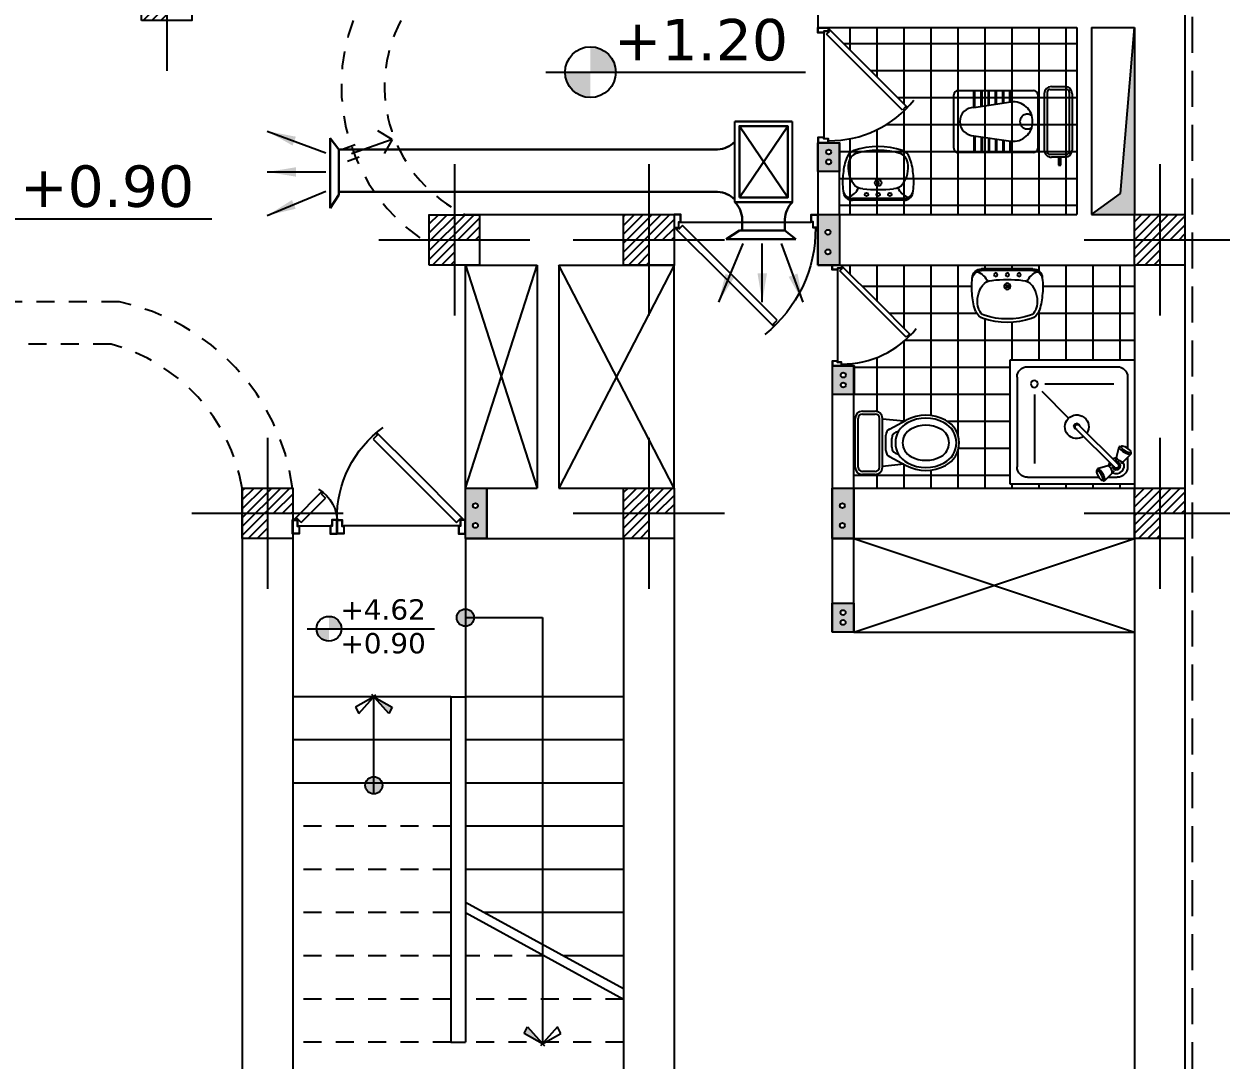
# Model space of a CAD drawing. Header units: inches. Extents: x -1482 to -895, y -39 to 122.
# Drawn here: x -1433.71 to -1425.39, y 64.37 to 71.57 of the extents above; entities that cross this region are included whole.
import ezdxf
from ezdxf.enums import TextEntityAlignment as Align

# ---------------------------------------------------------------- set-up
doc = ezdxf.new("R2010")
doc.units = ezdxf.units.IN
doc.header["$MEASUREMENT"] = 0
doc.header["$PDMODE"] = 3
doc.linetypes.add('DASHED2', pattern=[0.375, 0.25, -0.125])
doc.layers.get('Defpoints').update_dxf_attribs({"lineweight": 15})
for name, color, linetype in [('axe', 150, 'Continuous'), ('F', 251, 'Continuous'), ('fur', 22, 'Continuous'), ('GRADIANT', 251, 'Continuous'), ('window', 142, 'Continuous')]:
    doc.layers.add(name, color=color, linetype=linetype)
doc.layers.add('tasisat', color=40, linetype='Continuous', lineweight=30)
doc.styles.add('COLI', font='TIMES.TTF', dxfattribs={"height": 0.25})
doc.styles.get("Standard").update_dxf_attribs({"font": 'verdana.TTF'})
doc.dimstyles.new('111', dxfattribs={"dimscale": 0, "dimtxt": 0.2, "dimasz": 0.1, "dimexe": 0.2, "dimexo": 0.5, "dimgap": 0.1, "dimtad": 1, "dimlfac": 1, "dimzin": 0, "dimdsep": 46, "dimtxsty": 'COLI', "dimblk1": 'OPEN30', "dimblk2": 'OPEN30', "dimsah": 1, "dimcen": 0, "dimse1": 1, "dimse2": 1, "dimclrd": 252, "dimclre": 1, "dimclrt": 1, "dimadec": 0, "dimazin": 0, "dimtfac": 0.5, "dimtix": 1, "dimtofl": 0, "dimtmove": 2, "dimatfit": 3, "dimldrblk": 'OPEN30', "dimfxl": 1, "dimtolj": 1, "dimtzin": 0, "dimlwd": 5, "dimarcsym": 0})
doc.dimstyles.get("Standard").update_dxf_attribs({"dimtxt": 0.2, "dimasz": 0.09, "dimexe": 0.18, "dimexo": 0.0625, "dimgap": 0.09, "dimtad": 0, "dimzin": 0, "dimdsep": 46, "dimtxsty": 'Standard', "dimblk": 'ARCHTICK', "dimcen": 0.09, "dimse1": 1, "dimse2": 1, "dimclrd": 1, "dimclrt": 1, "dimadec": 0, "dimazin": 0, "dimtfac": 1, "dimtofl": 0, "dimtmove": 1, "dimatfit": 3, "dimfxl": 1, "dimtolj": 1, "dimtzin": 0, "dimarcsym": 0})

# ---------------------------------------------------------------- blocks, each defined once
blk = doc.blocks.new('DR10045K')
at = {"layer": 'fur', "color": 227}
blk.add_line((-0.0481, -0.0545), (-0.9919, -0.0545), dxfattribs=at)
at = {"layer": 'fur', "color": 227, "linetype": 'Continuous'}
for p, q in [((-0.4028, -0.4202), (-0.0603, -0.0777)), ((-0.0603, -0.0777), (-0.0314, -0.1067)), ((-0.0143, -0.1017), (-0.3678, -0.4552)), ((-0.031, -0.107), (-0.02, -0.096)), ((-0.02, -0.096), (-0.0143, -0.1017)), ((-0.7454, -0.7628), (-0.4028, -0.4202)), ((-0.3678, -0.4552), (-0.7214, -0.8088)), ((-0.716, -0.7921), (-0.7454, -0.7628)), ((-0.7271, -0.8031), (-0.716, -0.7921)), ((-0.7214, -0.8088), (-0.7271, -0.8031))]:
    blk.add_line(p, q, dxfattribs=at)
for points in [[(-0.9919, -0.0545), (-0.9919, 0), (-1.04, 0), (-1.04, -0.096), (-1.0044, -0.096), (-1.0044, -0.0545)], [(-0.0481, -0.0545), (-0.0481, 0), (0, 0), (0, -0.096), (-0.0356, -0.096), (-0.0356, -0.0545)], [(-0.9939, -0.0525), (-0.9939, -0.002), (-1.038, -0.002), (-1.038, -0.094), (-1.0064, -0.094), (-1.0064, -0.0525)], [(-0.0461, -0.0525), (-0.0461, -0.002), (-0.002, -0.002), (-0.002, -0.094), (-0.0336, -0.094), (-0.0336, -0.0525)]]:
    blk.add_lwpolyline(points, close=True, dxfattribs=at)
at = {"layer": 'fur', "color": 227}
blk.add_arc((-0.0497, -0.1055), 0.9725, 179.43894, 231.41438, dxfattribs=at)
blk = doc.blocks.new('A$C78557366')
at = {"layer": 'GRADIANT', "ltscale": 0.3}
h = blk.add_hatch(dxfattribs=at)
h.set_pattern_fill('ANSI31', color=256, scale=0.2)
h.paths.add_polyline_path([(-0.1, 0), (0, 0), (0, 0.1), (-0.1, 0.1)], flags=16)
h.paths.add_polyline_path([(0.1, 0), (0.1, 0.1), (-0.1, 0.1), (-0.1, 0)], flags=17)
h.paths.add_polyline_path([(0, -0.1), (0.1, -0.1), (0.1, 0.1), (0, 0.1)])
h.paths.add_polyline_path([(0.1, -0.1), (0.1, 0.1), (-0.1, 0.1), (-0.1, -0.1)])
at = {"layer": 'axe', "ltscale": 0.3}
for p, q in [((0, 0.3), (0, -0.3)), ((-0.3, 0), (0.3, 0))]:
    blk.add_line(p, q, dxfattribs=at)
blk.add_lwpolyline([(0.1, 0.1), (-0.1, 0.1), (-0.1, -0.1), (0.1, -0.1)], close=True, dxfattribs=at)
blk = doc.blocks.new('DBLDR120K')
at = {"layer": 'fur', "color": 136, "linetype": 'Continuous'}
for p, q in [((-1.1397, -0.0777), (-1.1686, -0.1067)), ((-0.4028, -0.4202), (-0.0603, -0.0777)), ((-0.0603, -0.0777), (-0.0314, -0.1067)), ((-1.18, -0.096), (-1.1857, -0.1017)), ((-1.1857, -0.1017), (-0.9948, -0.2926)), ((-1.169, -0.107), (-1.18, -0.096)), ((-0.0143, -0.1017), (-0.3678, -0.4552)), ((-0.031, -0.107), (-0.02, -0.096)), ((-0.02, -0.096), (-0.0143, -0.1017)), ((-1.0001, -0.2759), (-0.9708, -0.2466)), ((-0.9891, -0.287), (-1.0001, -0.2759)), ((-0.9948, -0.2926), (-0.9891, -0.287)), ((-0.6393, -0.6567), (-0.4028, -0.4202)), ((-0.3678, -0.4552), (-0.6153, -0.7027)), ((-0.61, -0.686), (-0.6393, -0.6567)), ((-0.621, -0.697), (-0.61, -0.686)), ((-0.6153, -0.7027), (-0.621, -0.697))]:
    blk.add_line(p, q, dxfattribs=at)
at = {"layer": 'fur', "color": 136}
for p, q in [((-1.1519, -0.0545), (-0.9381, -0.0545)), ((-1.1397, -0.0777), (-0.9708, -0.2466)), ((-0.0481, -0.0545), (-0.8419, -0.0545))]:
    blk.add_line(p, q, dxfattribs=at)
at = {"layer": 'fur', "color": 136, "linetype": 'Continuous'}
for points in [[(-1.1519, -0.0545), (-1.1519, 0), (-1.2, 0), (-1.2, -0.096), (-1.1644, -0.096), (-1.1644, -0.0545)], [(-0.9381, -0.0545), (-0.9381, 0), (-0.89, 0), (-0.89, -0.096), (-0.9256, -0.096), (-0.9256, -0.0545)], [(-0.8419, -0.0545), (-0.8419, 0), (-0.89, 0), (-0.89, -0.096), (-0.8544, -0.096), (-0.8544, -0.0545)], [(-0.0481, -0.0545), (-0.0481, 0), (0, 0), (0, -0.096), (-0.0356, -0.096), (-0.0356, -0.0545)], [(-1.1539, -0.0525), (-1.1539, -0.002), (-1.198, -0.002), (-1.198, -0.094), (-1.1664, -0.094), (-1.1664, -0.0525)], [(-0.9361, -0.0525), (-0.9361, -0.002), (-0.892, -0.002), (-0.892, -0.094), (-0.9236, -0.094), (-0.9236, -0.0525)], [(-0.8439, -0.0525), (-0.8439, -0.002), (-0.888, -0.002), (-0.888, -0.094), (-0.8564, -0.094), (-0.8564, -0.0525)], [(-0.0461, -0.0525), (-0.0461, -0.002), (-0.002, -0.002), (-0.002, -0.094), (-0.0336, -0.094), (-0.0336, -0.0525)]]:
    blk.add_lwpolyline(points, close=True, dxfattribs=at)
at = {"layer": 'fur', "color": 136}
for centre, radius, start, end in [((-1.6655, -0.1105), 0.7756, 8.04146, 8.19069), ((-0.1145, -0.1105), 0.7756, 171.80931, 171.95854), ((-1.154, -0.0815), 0.2645, 300.4974, 3.14148), ((-0.1145, -0.1105), 0.7756, 178.92853, 233.96606)]:
    blk.add_arc(centre, radius, start, end, dxfattribs=at)
blk = doc.blocks.new('A$C14EE399E')
h = blk.add_hatch(color=1)
h.dxf.hatch_style = 1
h.paths.add_polyline_path([(0, 0.15), (0, 0), (0.2, 0), (0.2, 0.15)])
h.paths.add_polyline_path([(0.0836, 0.0753, -1), (0.0489, 0.0753, -1)], flags=16)
h.paths.add_polyline_path([(0.1527, 0.0753, -1), (0.118, 0.0753, -1)], flags=16)
at = {"color": 1}
blk.add_lwpolyline([(0, 0.15), (0.2, 0.15), (0.2, 0), (0, 0)], close=True, dxfattribs=at)
for centre in [(0.0662, 0.0753), (0.1353, 0.0753)]:
    blk.add_circle(centre, 0.0174, dxfattribs=at)
blk = doc.blocks.new('A$C3F8B090B')
h = blk.add_hatch(color=1)
h.paths.add_polyline_path([(0, 0), (0.15, 0), (0.15, 0.35), (0, 0.35)])
h.paths.add_polyline_path([(0.0977, 0.122, -1), (0.063, 0.122, -1)], flags=16)
h.paths.add_polyline_path([(0.0977, 0.2594, -1), (0.063, 0.2594, -1)], flags=16)
at = {"color": 1}
blk.add_lwpolyline([(0.15, 0.35), (0.15, 0), (0, 0), (0, 0.35)], close=True, dxfattribs=at)
for centre in [(0.0803, 0.2594), (0.0803, 0.122)]:
    blk.add_circle(centre, 0.0174, dxfattribs=at)
blk = doc.blocks.new('FL3')
blk.add_hatch(color=150).paths.add_polyline_path([(0, 0), (0.149, -0.167), (0.181, -0.102)])
at = {"color": 150}
for p, q in [((0, 0), (-0.181, -0.102)), ((-0.149, -0.167), (0.02, 0.022)), ((0.149, -0.167), (-0.02, 0.022)), ((0, 0), (0.181, -0.102)), ((-0.181, -0.102), (-0.149, -0.167)), ((0.181, -0.102), (0.149, -0.167))]:
    blk.add_line(p, q, dxfattribs=at)
blk = doc.blocks.new('_Open30')
at = {"color": 0, "linetype": 'ByBlock', "lineweight": -2}
for p, q in [((-1, 0.268), (0, 0)), ((0, 0), (-1, -0.268)), ((0, 0), (-1, 0))]:
    blk.add_line(p, q, dxfattribs=at)
blk = doc.blocks.new('*D569')
at = {"color": 252, "lineweight": 5, "ltscale": 0.3, "transparency": 16777216}
blk.add_line((-1424.4613, 80.8979), (-1424.4613, 51.0979), dxfattribs=at)
at = {"layer": 'Defpoints', "color": 0, "ltscale": 0.3, "transparency": 16777216}
for p in [(-1425.5882, 80.9979), (-1425.6382, 50.9979), (-1424.4613, 50.9979)]:
    blk.add_point(p, dxfattribs=at)
at = {"color": 252, "lineweight": 5, "ltscale": 0.3, "transparency": 16777216, "xscale": 0.1, "yscale": 0.1, "zscale": 0.1}
for p, rotation in [((-1424.4613, 80.9979), 90), ((-1424.4613, 50.9979), 270)]:
    blk.add_blockref('_Open30', p, dxfattribs=dict(at, rotation=rotation))
at = {"color": 1, "ltscale": 0.3, "transparency": 16777216, "insert": (-1424.6888, 65.9979), "char_height": 0.25, "attachment_point": 5, "rotation": 90, "style": 'COLI'}
blk.add_mtext('\\A1;30.00', dxfattribs=at)
blk = doc.blocks.new('Wash1')
for p, q in [((-0.22, 0), (0.22, 0)), ((-0.22, -0.015), (0.22, -0.015))]:
    blk.add_line(p, q)
for centre, radius in [((-0.1, -0.05), 0.015), ((0, -0.05), 0.015), ((0.1, -0.05), 0.015), ((0, -0.15), 0.0277)]:
    blk.add_circle(centre, radius)
for centre, radius, start, end in [((0.274, -0.155), 0.579, 172.5516, 187.4484), ((-0.22, -0.08), 0.08, 90, 180), ((-0.222, -0.094), 0.0794, 88.6266, 169.5612), ((-0.319, -0.178), 0.166, 24.6386, 67.1002), ((-0.131, -0.2), 0.1, 90, 144.7967), ((0, -1.16), 1.069, 82.9336, 97.0664), ((0.131, -0.2), 0.1, 35.2033, 90), ((0.319, -0.178), 0.166, 112.8998, 155.3614), ((0.22, -0.08), 0.08, 0, 90), ((0.222, -0.094), 0.0794, 10.4388, 91.3735), ((-0.274, -0.155), 0.579, 352.5516, 7.4484), ((-0.017, -0.281), 0.24, 144.7967, 189.4148), ((0, -0.15), 0.00875, 0, 180), ((0, -0.15), 0.00875, 180, 0), ((0, -0.15), 0.00875, 180, 0), ((0.017, -0.281), 0.24, 350.5852, 35.2033), ((0.156, -0.2), 0.457, 183.7359, 201.4821), ((-0.156, -0.2), 0.457, 338.5179, 356.2641), ((-0.176, -0.331), 0.1, 201.4821, 251.3199), ((0.156, -0.2), 0.427, 196.2839, 201.4821), ((0.156, -0.2), 0.427, 196.2839, 201.4821), ((-0.176, -0.331), 0.07, 201.4821, 251.3199), ((0, 0.19), 0.62, 251.3199, 288.6801), ((0.176, -0.331), 0.07, 288.6801, 338.5179), ((0.176, -0.331), 0.1, 288.6801, 338.5179), ((-0.156, -0.2), 0.427, 338.5179, 343.7161), ((-0.156, -0.2), 0.427, 338.5179, 343.7161), ((0, 0.19), 0.65, 251.3199, 288.6801)]:
    blk.add_arc(centre, radius, start, end)
blk = doc.blocks.new('Farangi1')
for p, q in [((-0.17, 0), (0.17, 0)), ((-0.22, -0.1385), (-0.22, -0.05)), ((-0.2, -0.1385), (-0.2, -0.05)), ((-0.17, -0.02), (0.17, -0.02)), ((0.2, -0.05), (0.2, -0.1385)), ((0.22, -0.05), (0.22, -0.1385)), ((-0.17, -0.1685), (0.17, -0.1685)), ((-0.17, -0.1885), (0.17, -0.1885)), ((-0.1493, -0.3388), (-0.1643, -0.1885)), ((-0.0956, -0.2384), (-0.1573, -0.3538)), ((-0.0529, -0.2128), (0.0529, -0.2128)), ((0.0956, -0.2384), (0.1573, -0.3538)), ((0.1493, -0.3388), (0.1643, -0.1885)), ((-0.0298, -0.2536), (0.0298, -0.2536))]:
    blk.add_line(p, q)
for centre, radius, start, end in [((-0.17, -0.05), 0.05, 90, 180), ((0.17, -0.05), 0.05, 0, 90), ((-0.17, -0.05), 0.03, 90, 180), ((0.17, -0.05), 0.03, 0, 90), ((-0.17, -0.1385), 0.05, 180, 270), ((-0.17, -0.1385), 0.03, 180, 270), ((0.17, -0.1385), 0.03, 270, 0), ((0.17, -0.1385), 0.05, 270, 0), ((-0.0529, -0.2612), 0.0484, 90, 151.87119), ((0.0529, -0.2612), 0.0484, 28.12881, 90), ((0, -0.4378), 0.1584, 28.12881, 151.87119), ((0, -0.4378), 0.1084, 28.12881, 151.87119), ((-0.0298, -0.3036), 0.05, 90, 177.02271), ((0.0298, -0.3036), 0.05, 2.97729, 90), ((0.0996, -0.4911), 0.2913, 151.87119, 208.12881), ((0.0996, -0.4911), 0.2713, 151.87119, 208.1288), ((0.0996, -0.4911), 0.2213, 151.87119, 208.1288), ((-0.0996, -0.4911), 0.2213, 331.87119, 28.12881), ((-0.0996, -0.4911), 0.2713, 331.87119, 28.12881), ((-0.0996, -0.4911), 0.2913, 331.87119, 28.12881), ((0, -0.5443), 0.1784, 208.12881, 331.87119), ((0, -0.5443), 0.1584, 208.12879, 331.87119), ((0, -0.5443), 0.1084, 208.12879, 331.87119)]:
    blk.add_arc(centre, radius, start, end)
blk = doc.blocks.new('ROSHOEE1')
at = {"linetype": 'ByBlock'}
for p, q in [((-0.9, 0), (-0.9, -0.9)), ((0, 0), (-0.9, 0)), ((0, -0.9), (0, 0)), ((-0.775, -0.05), (-0.2581, -0.05)), ((-0.2742, -0.0873), (-0.2721, -0.0783)), ((-0.2721, -0.0783), (-0.268, -0.0677)), ((-0.268, -0.0677), (-0.2624, -0.0567)), ((-0.2624, -0.0567), (-0.2557, -0.0463)), ((-0.2557, -0.0463), (-0.2486, -0.0376)), ((-0.2477, -0.0795), (-0.2548, -0.0883)), ((-0.2486, -0.0376), (-0.2418, -0.0313)), ((-0.241, -0.0691), (-0.2477, -0.0795)), ((-0.2418, -0.0313), (-0.236, -0.0281)), ((-0.2353, -0.0581), (-0.241, -0.0691)), ((-0.2301, -0.0754), (-0.2385, -0.0884)), ((-0.2238, -0.0241), (-0.236, -0.0281)), ((-0.236, -0.0281), (-0.2317, -0.0283)), ((-0.2313, -0.0476), (-0.2353, -0.0581)), ((-0.2317, -0.0283), (-0.2294, -0.0319)), ((-0.2292, -0.0385), (-0.2313, -0.0476)), ((-0.223, -0.0616), (-0.2301, -0.0754)), ((-0.2294, -0.0319), (-0.2292, -0.0385)), ((-0.2238, -0.0241), (-0.2184, -0.0244)), ((-0.2179, -0.0485), (-0.223, -0.0616)), ((-0.2184, -0.0244), (-0.2155, -0.0289)), ((-0.1626, -0.0797), (-0.2184, -0.0244)), ((-0.2154, -0.0372), (-0.2179, -0.0485)), ((-0.2155, -0.0289), (-0.2154, -0.0372)), ((-0.1926, -0.05), (-0.125, -0.05)), ((-0.1626, -0.0797), (-0.1608, -0.0824)), ((-0.1608, -0.0824), (-0.1607, -0.0874)), ((-0.1608, -0.0853), (-0.1569, -0.0825)), ((-0.1569, -0.0825), (-0.1402, -0.077)), ((-0.1402, -0.077), (-0.1227, -0.077)), ((-0.1227, -0.077), (-0.106, -0.0825)), ((-0.106, -0.0825), (-0.0918, -0.0928)), ((-0.85, -0.775), (-0.85, -0.125)), ((-0.725, -0.65), (-0.725, -0.15)), ((-0.274, -0.0939), (-0.2742, -0.0873)), ((-0.2717, -0.0976), (-0.274, -0.0939)), ((-0.2714, -0.1065), (-0.274, -0.0939)), ((-0.2674, -0.0978), (-0.2717, -0.0976)), ((-0.2685, -0.111), (-0.2714, -0.1065)), ((-0.2631, -0.1112), (-0.2685, -0.111)), ((-0.1926, -0.1317), (-0.2685, -0.111)), ((-0.2616, -0.0946), (-0.2674, -0.0978)), ((-0.2558, -0.1072), (-0.2631, -0.1112)), ((-0.2548, -0.0883), (-0.2616, -0.0946)), ((-0.2473, -0.0994), (-0.2558, -0.1072)), ((-0.2385, -0.0884), (-0.2473, -0.0994)), ((-0.1894, -0.1319), (-0.1926, -0.1317)), ((-0.185, -0.1295), (-0.1894, -0.1319)), ((-0.1868, -0.1411), (-0.1868, -0.1304)), ((-0.1813, -0.1578), (-0.1868, -0.1411)), ((-0.1799, -0.1247), (-0.185, -0.1295)), ((-0.1714, -0.137), (-0.1848, -0.1293)), ((-0.1812, -0.158), (-0.1813, -0.1578)), ((-0.1746, -0.1182), (-0.1799, -0.1247)), ((-0.1695, -0.1104), (-0.1746, -0.1182)), ((-0.1653, -0.1021), (-0.1695, -0.1104)), ((-0.1623, -0.0942), (-0.1653, -0.1021)), ((-0.1607, -0.0874), (-0.1623, -0.0942)), ((-0.1611, -0.1277), (-0.1527, -0.1111)), ((-0.1597, -0.1365), (-0.1611, -0.1277)), ((-0.1474, -0.0955), (-0.1608, -0.0877)), ((-0.1527, -0.1111), (-0.1361, -0.1027)), ((-0.15, -0.1269), (-0.1456, -0.1182)), ((-0.1456, -0.1182), (-0.1346, -0.1126)), ((-0.1361, -0.1027), (-0.1178, -0.1056)), ((-0.1361, -0.1724), (-0.1284, -0.1857)), ((-0.1268, -0.162), (-0.1356, -0.1606)), ((-0.1346, -0.1126), (-0.1224, -0.1145)), ((-0.1102, -0.1536), (-0.1268, -0.162)), ((-0.1173, -0.1465), (-0.126, -0.1509)), ((-0.1224, -0.1145), (-0.1136, -0.1233)), ((-0.1178, -0.1056), (-0.1047, -0.1187)), ((-0.1117, -0.1355), (-0.1173, -0.1465)), ((-0.1173, -0.1755), (-0.1095, -0.1704)), ((-0.1136, -0.1233), (-0.1117, -0.1355)), ((-0.1018, -0.137), (-0.1102, -0.1536)), ((-0.1095, -0.1704), (-0.1012, -0.1662)), ((-0.1047, -0.1187), (-0.1018, -0.137)), ((-0.1012, -0.1662), (-0.0933, -0.1632)), ((-0.0945, -0.1483), (-0.0868, -0.1617)), ((-0.0933, -0.1632), (-0.0865, -0.1616)), ((-0.0918, -0.0928), (-0.0815, -0.1069)), ((-0.0865, -0.1616), (-0.0815, -0.1617)), ((-0.0815, -0.1578), (-0.0844, -0.1617)), ((-0.0815, -0.1069), (-0.0761, -0.1236)), ((-0.0761, -0.1411), (-0.0815, -0.1578)), ((-0.0815, -0.1617), (-0.0788, -0.1635)), ((-0.0788, -0.1635), (-0.0235, -0.2194)), ((-0.0761, -0.1236), (-0.0761, -0.1411)), ((-0.05, -0.1926), (-0.05, -0.125)), ((-0.1569, -0.1822), (-0.1571, -0.1821)), ((-0.1402, -0.1877), (-0.1569, -0.1822)), ((-0.1295, -0.1877), (-0.1402, -0.1877)), ((-0.131, -0.1903), (-0.1286, -0.1859)), ((-0.1308, -0.1935), (-0.131, -0.1903)), ((-0.1308, -0.1935), (-0.1101, -0.2694)), ((-0.1286, -0.1859), (-0.1238, -0.1808)), ((-0.1238, -0.1808), (-0.1173, -0.1755)), ((-0.1104, -0.264), (-0.1064, -0.2567)), ((-0.1064, -0.2567), (-0.0985, -0.2482)), ((-0.0985, -0.2482), (-0.0875, -0.2394)), ((-0.0937, -0.2625), (-0.0874, -0.2557)), ((-0.0875, -0.2394), (-0.0745, -0.231)), ((-0.0874, -0.2557), (-0.0786, -0.2486)), ((-0.0786, -0.2486), (-0.0682, -0.2419)), ((-0.0745, -0.231), (-0.0607, -0.2239)), ((-0.0682, -0.2419), (-0.0572, -0.2362)), ((-0.0607, -0.2239), (-0.0476, -0.2189)), ((-0.0572, -0.2362), (-0.0467, -0.2322)), ((-0.0454, -0.2566), (-0.0558, -0.2633)), ((-0.05, -0.775), (-0.05, -0.2595)), ((-0.0476, -0.2189), (-0.0363, -0.2163)), ((-0.0467, -0.2322), (-0.0376, -0.2301)), ((-0.0367, -0.2495), (-0.0454, -0.2566)), ((-0.0376, -0.2301), (-0.031, -0.2303)), ((-0.0304, -0.2427), (-0.0367, -0.2495)), ((-0.0363, -0.2163), (-0.028, -0.2165)), ((-0.031, -0.2303), (-0.0274, -0.2326)), ((-0.0272, -0.2369), (-0.0304, -0.2427)), ((-0.028, -0.2165), (-0.0235, -0.2194)), ((-0.0274, -0.2326), (-0.0272, -0.2369)), ((-0.0232, -0.2247), (-0.0272, -0.2369)), ((-0.0235, -0.2194), (-0.0232, -0.2247)), ((-0.1101, -0.2694), (-0.1104, -0.264)), ((-0.1056, -0.2723), (-0.1101, -0.2694)), ((-0.1056, -0.2723), (-0.0931, -0.2749)), ((-0.0969, -0.2683), (-0.0937, -0.2625)), ((-0.0967, -0.2726), (-0.0969, -0.2683)), ((-0.0931, -0.2749), (-0.0967, -0.2726)), ((-0.0864, -0.2751), (-0.0931, -0.2749)), ((-0.0774, -0.273), (-0.0864, -0.2751)), ((-0.0669, -0.269), (-0.0774, -0.273)), ((-0.0558, -0.2633), (-0.0669, -0.269)), ((-0.4346, -0.4114), (-0.4385, -0.4199)), ((-0.4385, -0.4199), (-0.4366, -0.43)), ((-0.4366, -0.43), (-0.4291, -0.4374)), ((-0.4293, -0.4004), (-0.4346, -0.4114)), ((-0.4346, -0.4114), (-0.4322, -0.4238)), ((-0.4333, -0.4333), (-0.4255, -0.4255)), ((-0.4322, -0.4238), (-0.423, -0.433)), ((-0.4184, -0.3952), (-0.4293, -0.4004)), ((-0.423, -0.433), (-0.4105, -0.4354)), ((-0.4105, -0.4354), (-0.3996, -0.4301)), ((-0.3996, -0.4301), (-0.3943, -0.4192)), ((-0.672, -0.672), (-0.4771, -0.4771)), ((-0.4291, -0.4374), (-0.4191, -0.4394)), ((-0.4105, -0.4354), (-0.4191, -0.4394)), ((-0.65, -0.725), (-0.15, -0.725)), ((-0.775, -0.85), (-0.125, -0.85)), ((-0.9, -0.9), (0, -0.9))]:
    blk.add_line(p, q, dxfattribs=at)
blk.add_lwpolyline([(-0.1194, -0.1444), (-0.1147, -0.135), (-0.1163, -0.1246), (-0.1237, -0.1172), (-0.1341, -0.1156), (-0.1435, -0.1203), (-0.4265, -0.4033), (-0.4307, -0.4121), (-0.4288, -0.4222), (-0.4214, -0.4296), (-0.4113, -0.4316), (-0.4024, -0.4273)], close=True, dxfattribs=at)
blk.add_circle((-0.725, -0.725), 0.025, dxfattribs=at)
for centre, start, end in [((-0.775, -0.125), 90, 180), ((-0.125, -0.125), 360, 90), ((-0.775, -0.775), 180, 270), ((-0.125, -0.775), 270, 360)]:
    blk.add_arc(centre, 0.075, start, end, dxfattribs=at)
blk.add_arc((-0.4173, -0.4152), 0.086, 54.99558, 32.19141)
blk = doc.blocks.new('qtrqr')
at = {"layer": 'fur'}
for p, q in [((761.2514, -269.4257), (761.7742, -269.4257)), ((761.3613, -269.5426), (761.3613, -269.4257)), ((761.368, -269.5416), (761.368, -269.4257)), ((761.4113, -269.5352), (761.4113, -269.4257)), ((761.418, -269.5342), (761.418, -269.4257)), ((761.4613, -269.5278), (761.4613, -269.4257)), ((761.468, -269.5268), (761.468, -269.4257)), ((761.5113, -269.5204), (761.5113, -269.4257)), ((761.518, -269.5194), (761.518, -269.4257)), ((761.5613, -269.513), (761.5613, -269.4257)), ((761.568, -269.512), (761.568, -269.4257)), ((761.6113, -269.5056), (761.6113, -269.4257)), ((761.618, -269.5046), (761.618, -269.4257)), ((761.8696, -269.4373), (761.8696, -269.8484)), ((761.8896, -269.4173), (762.004, -269.4173)), ((761.8996, -269.3973), (761.994, -269.3973)), ((762.024, -269.4373), (762.024, -269.8484)), ((761.2214, -269.8257), (761.2214, -269.4557)), ((761.3613, -269.5426), (761.618, -269.5046)), ((761.8042, -269.4557), (761.8042, -269.8257)), ((761.8496, -269.4473), (761.8496, -269.8384)), ((762.044, -269.4473), (762.044, -269.8384)), ((761.3613, -269.7389), (761.618, -269.7769)), ((761.3613, -269.7389), (761.3613, -269.8557)), ((761.368, -269.7399), (761.368, -269.8557)), ((761.4113, -269.7463), (761.4113, -269.8557)), ((761.418, -269.7473), (761.418, -269.8557)), ((761.4613, -269.7537), (761.4613, -269.8557)), ((761.468, -269.7547), (761.468, -269.8557)), ((761.5113, -269.7611), (761.5113, -269.8557)), ((761.518, -269.7621), (761.518, -269.8557)), ((761.5613, -269.7685), (761.5613, -269.8557)), ((761.568, -269.7695), (761.568, -269.8557)), ((761.6113, -269.7759), (761.6113, -269.8557)), ((761.618, -269.7769), (761.618, -269.8557)), ((761.7742, -269.8557), (761.2514, -269.8557)), ((762.004, -269.8684), (761.8896, -269.8684)), ((761.994, -269.8884), (761.8996, -269.8884)), ((761.9478, -269.8884), (761.9478, -269.9433)), ((761.9478, -269.9433), (761.9656, -269.9433)), ((761.9656, -269.9433), (761.9656, -269.8884))]:
    blk.add_line(p, q, dxfattribs=at)
for centre, radius, start, end in [((761.2514, -269.4557), 0.03, 90.00008, 180.00008), ((761.7742, -269.4557), 0.03, 0.00008, 90.00008), ((761.8996, -269.4473), 0.05, 90.00008, 180.00008), ((761.8896, -269.4373), 0.02, 90.00008, 180.00008), ((761.994, -269.4473), 0.05, 0.00008, 90.00008), ((762.004, -269.4373), 0.02, 0.00008, 90.00008), ((761.6337, -269.639), 0.1354, 359.27902, 96.62941), ((761.3613, -269.6407), 0.0982, 90.00008, 270.00008), ((761.732, -269.6407), 0.0514, 52.53689, 307.46328), ((761.6337, -269.6425), 0.1354, 263.37076, 0.72115), ((761.2514, -269.8257), 0.03, 180.00008, 270.00008), ((761.7742, -269.8257), 0.03, 270.00008, 0.00008), ((761.8996, -269.8384), 0.05, 180.00008, 270.00008), ((761.8896, -269.8484), 0.02, 180.00008, 270.00008), ((761.994, -269.8384), 0.05, 270.00008, 0.00008), ((762.004, -269.8484), 0.02, 270.00008, 0.00008)]:
    blk.add_arc(centre, radius, start, end, dxfattribs=at)

msp = doc.modelspace()

# ---------------------------------------------------------------- hatches: boundary and pattern name
at = {"ltscale": 0.3}
msp.add_hatch(color=256, dxfattribs=at).paths.add_polyline_path([(-1425.9882, 71.5479), (-1426.0867, 70.3951), (-1426.2882, 70.2479), (-1425.9882, 70.2479)])
at = {"layer": 'fur', "linetype": 'Continuous', "true_color": 0x474747}
h = msp.add_hatch(dxfattribs=at)
h.set_pattern_fill('ANSI37,_O', color=49, scale=1.5, angle=315)
h.set_pattern_definition([(0, (-236.21375, 0), (6e-17, 0.1875), []), (90, (-236.21375, 0), (-0.1875, 6e-17), [])])
h.paths.add_polyline_path([(-1426.6494, 73.4664, -0.414214), (-1426.621, 73.4947), (-1426.0166, 73.4947, -0.414214), (-1425.9882, 73.4664), (-1425.9882, 73.5979), (-1426.9193, 73.5979, -0.414214), (-1426.8545, 73.5331, -0.065091), (-1426.8545, 73.4116, -0.077588), (-1426.8794, 73.3001, -0.220952), (-1426.9288, 73.253, -0.164474), (-1427.2661, 73.253, -0.220952), (-1427.3155, 73.3001, -0.077588), (-1427.3405, 73.4116, -0.065091), (-1427.3405, 73.5331, -0.414214), (-1427.2757, 73.5979), (-1428.1143, 73.5979), (-1428.1143, 73.5825), (-1428.1099, 73.5869), (-1427.838, 73.3149), (-1427.566, 73.0429, -0.207434), (-1428.1144, 72.8116), (-1428.1144, 72.7979), (-1428.0382, 72.7979), (-1428.0382, 72.7979), (-1428.0382, 71.6979), (-1425.9882, 71.6979), (-1425.9882, 71.8231, -0.414214), (-1426.0166, 71.7947), (-1426.621, 71.7947, -0.414214), (-1426.6494, 71.8231)])
h.paths.add_polyline_path([(-1428.1144, 71.5479), (-1428.1144, 71.5325), (-1428.11, 71.5369), (-1427.838, 71.2649), (-1427.5661, 70.993, -0.207434), (-1428.1144, 70.7616), (-1428.1144, 70.7479), (-1428.0382, 70.7479), (-1428.0382, 70.7479), (-1428.0382, 70.2479), (-1426.3882, 70.2479), (-1426.3882, 71.5479)])
h.paths.add_polyline_path([(-1426.8522, 69.2393), (-1425.9882, 69.2393), (-1425.9882, 69.8979), (-1428.0236, 69.8979), (-1428.0236, 69.8845), (-1428.0198, 69.8883), (-1427.7818, 69.6503), (-1427.5438, 69.4123, -0.207434), (-1428.0236, 69.2099), (-1428.0236, 69.1979), (-1427.9382, 69.1979), (-1427.9369, 69.1979), (-1427.9369, 68.9979), (-1427.9382, 68.9979), (-1427.9382, 68.3479), (-1425.9882, 68.3479), (-1425.9882, 68.3753), (-1426.8522, 68.3753)])
h.paths.add_polyline_path([(-1427.0904, 69.5735, -0.077588), (-1427.1153, 69.685, -0.065091), (-1427.1153, 69.8065, -0.414214), (-1427.0505, 69.8713), (-1426.6941, 69.8713, -0.414214), (-1426.6293, 69.8065, -0.065091), (-1426.6293, 69.685, -0.077588), (-1426.6542, 69.5735, -0.220952), (-1426.7037, 69.5264, -0.164474), (-1427.0409, 69.5264, -0.220952)], flags=16)
h.paths.add_polyline_path([(-1427.0332, 69.5494, -0.220952), (-1427.0678, 69.5824, -0.022686), (-1427.0779, 69.6121, -0.197181), (-1427.045, 69.756, -0.143289), (-1427.0094, 69.7843, 0.191261), (-1427.0817, 69.8519, -0.126586), (-1427.0505, 69.8591), (-1426.6941, 69.8591, -0.126584), (-1426.6629, 69.8519, 0.191261), (-1426.7353, 69.7843, -0.143289), (-1426.6996, 69.756, -0.197181), (-1426.6667, 69.6121, -0.022686), (-1426.6769, 69.5824, -0.220952), (-1426.7115, 69.5494, -0.164474)], flags=0)
h.paths.add_polyline_path([(-1427.3007, 68.8198, -0.599332), (-1427.3007, 68.5052, -0.250522), (-1427.5753, 68.5052), (-1427.5903, 68.5132), (-1427.7406, 68.4982), (-1427.7406, 68.4925, -0.414214), (-1427.7906, 68.4425), (-1427.8791, 68.4425, -0.414214), (-1427.9291, 68.4925), (-1427.9291, 68.8325, -0.414214), (-1427.8791, 68.8825), (-1427.7906, 68.8825, -0.414214), (-1427.7406, 68.8325), (-1427.7406, 68.8269), (-1427.5903, 68.8119), (-1427.5753, 68.8198, -0.250522)], flags=16)
h.paths.add_polyline_path([(-1427.3101, 68.8022, -0.599332), (-1427.3101, 68.5229, -0.250522), (-1427.5659, 68.5229, -0.138869), (-1427.628, 68.5828, -0.399074), (-1427.6755, 68.6327), (-1427.6755, 68.6924, -0.399074), (-1427.628, 68.7423, -0.138869), (-1427.5659, 68.8022, -0.250522)], flags=0)
h.paths.add_polyline_path([(-1427.3337, 68.7581, -0.599332), (-1427.3337, 68.567, -0.250522), (-1427.5423, 68.567, -0.599332), (-1427.5423, 68.7581, -0.250522)], flags=0)
h.paths.add_polyline_path([(-1426.8947, 69.7498, -1), (-1426.8499, 69.7498, -1)], flags=0)
h.paths.add_polyline_path([(-1426.8794, 69.7498, 1), (-1426.8652, 69.7498, 1)], flags=0)
h.paths.add_polyline_path([(-1426.9655, 69.8308, -1), (-1426.9412, 69.8308, -1)], flags=0)
h.paths.add_polyline_path([(-1426.8845, 69.8308, -1), (-1426.8602, 69.8308, -1)], flags=0)
h.paths.add_polyline_path([(-1427.7606, 68.8325), (-1427.7606, 68.4925, -0.414214), (-1427.7906, 68.4625), (-1427.8791, 68.4625, -0.414214), (-1427.9091, 68.4925), (-1427.9091, 68.8325, -0.414214), (-1427.8791, 68.8625), (-1427.7906, 68.8625, -0.414214)], flags=0)
h.paths.add_polyline_path([(-1426.8035, 69.8308, -1), (-1426.7792, 69.8308, -1)], flags=0)
at = {"layer": 'fur'}
h = msp.add_hatch(color=156, dxfattribs=at)
edge = h.paths.add_edge_path()
edge.add_arc((-1429.7692, 71.2376), 0.1764, 0, 90)
edge.add_line((-1429.7692, 71.414), (-1429.7692, 71.2376))
edge.add_line((-1429.7692, 71.2376), (-1429.5928, 71.2376))
edge = h.paths.add_edge_path()
edge.add_arc((-1429.7692, 71.2376), 0.1764, 180, 270)
edge.add_line((-1429.7692, 71.0612), (-1429.7692, 71.2376))
edge.add_line((-1429.7692, 71.2376), (-1429.9456, 71.2376))
at = {"layer": 'fur', "linetype": 'Continuous'}
h = msp.add_hatch(color=136, dxfattribs=at)
h.dxf.hatch_style = 1
h.paths.add_polyline_path([(-1430.6383, 67.5075), (-1430.6383, 67.3883, 0.414214), (-1430.5787, 67.4479, 0.414214)])
h.paths.add_polyline_path([(-1430.6383, 67.5075, 0.414214), (-1430.6979, 67.4479), (-1430.6383, 67.4479)])
h.paths.add_polyline_path([(-1430.6383, 67.4479), (-1430.6979, 67.4479, 0.414214), (-1430.6383, 67.3883)])
at = {"layer": 'fur'}
h = msp.add_hatch(color=156, dxfattribs=at)
edge = h.paths.add_edge_path()
edge.add_arc((-1431.5861, 67.3704), 0.0864, 0, 90)
edge.add_line((-1431.5861, 67.4569), (-1431.5861, 67.3704))
edge.add_line((-1431.5861, 67.3704), (-1431.4996, 67.3704))
edge = h.paths.add_edge_path()
edge.add_arc((-1431.5861, 67.3704), 0.0864, 180, 270)
edge.add_line((-1431.5861, 67.284), (-1431.5861, 67.3704))
edge.add_line((-1431.5861, 67.3704), (-1431.6725, 67.3704))
at = {"layer": 'fur', "linetype": 'Continuous'}
h = msp.add_hatch(color=136, dxfattribs=at)
h.dxf.hatch_style = 1
h.paths.add_polyline_path([(-1431.2743, 66.2227), (-1431.2743, 66.3418, 0.414214), (-1431.3338, 66.2822, 0.414214)])
h.paths.add_polyline_path([(-1431.2743, 66.2227, 0.414214), (-1431.2147, 66.2822), (-1431.2743, 66.2822)])
h.paths.add_polyline_path([(-1431.2743, 66.2822), (-1431.2147, 66.2822, 0.414214), (-1431.2743, 66.3418)])

# ---------------------------------------------------------------- linework, layer by layer
at = {"color": 251, "linetype": 'DASHED2'}
msp.add_line((-1425.5882, 80.9979), (-1425.5882, 62.9979), dxfattribs=at)
at = {"ltscale": 0.3}
for p, q in [((-1425.6382, 78.9479), (-1425.6382, 62.9979)), ((-1428.1882, 72.7979), (-1428.1882, 71.5479)), ((-1428.1882, 71.5479), (-1426.3882, 71.5479)), ((-1426.3882, 71.5479), (-1426.3882, 70.2479)), ((-1426.2882, 71.5479), (-1425.9882, 71.5479)), ((-1426.2882, 71.5479), (-1426.2882, 70.2479)), ((-1426.0867, 70.3951), (-1425.9882, 71.5479)), ((-1425.9882, 71.5479), (-1425.9882, 70.2479)), ((-1431.1478, 70.7709), (-1431.2453, 70.8297)), ((-1431.4037, 70.7334), (-1431.4842, 70.7032)), ((-1431.1478, 70.7709), (-1431.4296, 70.6693)), ((-1431.1478, 70.7709), (-1431.2013, 70.6723)), ((-1428.1882, 70.7479), (-1428.1882, 69.8979)), ((-1428.1882, 70.7479), (-1428.0382, 70.7479)), ((-1428.0382, 70.2479), (-1428.0382, 70.7479)), ((-1431.3766, 70.6478), (-1431.4571, 70.6177)), ((-1426.2882, 70.2479), (-1426.0867, 70.3951)), ((-1430.8894, 69.8979), (-1430.8894, 70.2479)), ((-1430.6382, 70.2479), (-1429.1882, 70.2479)), ((-1430.5382, 70.2479), (-1430.4382, 70.2479)), ((-1430.4382, 70.2479), (-1430.4382, 70.2479)), ((-1429.1882, 70.2479), (-1429.1882, 69.8979)), ((-1428.0882, 70.2479), (-1426.3882, 70.2479)), ((-1426.2882, 70.2479), (-1425.9882, 70.2479)), ((-1430.6382, 69.8979), (-1430.1382, 69.8979)), ((-1430.4882, 69.8979), (-1430.1382, 69.8979)), ((-1430.1382, 69.8979), (-1430.1382, 68.3479)), ((-1429.9882, 69.8979), (-1429.9882, 68.3479)), ((-1429.9882, 69.8979), (-1429.1882, 69.8979)), ((-1428.1882, 69.8979), (-1428.0882, 69.8979)), ((-1428.1882, 69.8979), (-1425.9882, 69.8979)), ((-1425.9882, 69.8979), (-1425.9882, 68.2979)), ((-1428.0882, 69.2303), (-1428.0882, 67.3479)), ((-1427.9382, 69.1979), (-1428.0869, 69.1979)), ((-1427.9382, 68.3479), (-1427.9382, 69.1979)), ((-1432.1882, 68.3479), (-1431.8382, 68.3479)), ((-1432.1882, 68.3479), (-1432.1882, 63.3479)), ((-1431.8382, 68.3479), (-1431.8382, 63.3479)), ((-1430.6382, 68.3479), (-1430.1382, 68.3479)), ((-1430.6382, 67.9979), (-1430.6382, 68.3479)), ((-1430.4882, 68.3479), (-1430.1382, 68.3479)), ((-1430.4882, 67.9979), (-1430.4882, 68.3479)), ((-1429.9882, 68.3479), (-1429.1882, 68.3479)), ((-1429.1882, 68.3479), (-1429.1882, 63.3479)), ((-1427.9882, 68.3479), (-1425.9882, 68.3479)), ((-1427.9383, 67.3479), (-1427.9383, 68.3479)), ((-1425.9882, 68.1729), (-1425.9882, 63.7103)), ((-1430.6382, 67.9979), (-1429.5382, 67.9979)), ((-1429.5382, 67.9979), (-1429.5382, 63.3479)), ((-1428.0882, 67.9979), (-1425.9882, 67.9979)), ((-1430.6382, 65.47), (-1429.5382, 64.87)), ((-1430.6382, 65.3979), (-1429.5382, 64.7979))]:
    msp.add_line(p, q, dxfattribs=at)
at = {"color": 252, "ltscale": 0.3}
for p, q in [((-1430.6383, 67.9979), (-1430.6382, 66.8979)), ((-1430.7382, 66.8979), (-1431.8382, 66.8979)), ((-1430.7382, 66.8979), (-1430.7382, 64.4979)), ((-1430.7382, 66.8979), (-1430.6382, 66.8979)), ((-1430.6382, 66.8979), (-1430.6382, 64.4979)), ((-1429.5382, 66.8979), (-1430.6382, 66.8979)), ((-1430.6382, 66.8979), (-1430.6382, 64.7979)), ((-1430.7382, 66.5979), (-1431.8382, 66.5979)), ((-1429.5382, 66.5979), (-1430.6382, 66.5979)), ((-1430.7382, 66.2979), (-1431.8382, 66.2979)), ((-1429.5382, 66.2979), (-1430.6382, 66.2979)), ((-1429.5382, 65.9979), (-1430.6382, 65.9979)), ((-1429.5382, 65.6979), (-1430.6382, 65.6979)), ((-1429.5382, 65.3979), (-1430.5061, 65.3979)), ((-1429.5382, 65.0979), (-1429.9561, 65.0979)), ((-1430.7382, 64.4979), (-1430.6382, 64.4979))]:
    msp.add_line(p, q, dxfattribs=at)
at = {"ltscale": 0.3}
msp.add_lwpolyline([(-1427.9383, 67.3479), (-1428.0882, 67.3479)], dxfattribs=at)
at = {"layer": 'fur', "color": 156}
for p, q in [((-1430.0779, 71.2376), (-1428.274, 71.2376)), ((-1434.2049, 70.2197), (-1432.401, 70.2197)), ((-1431.7373, 67.3704), (-1430.8534, 67.3704))]:
    msp.add_line(p, q, dxfattribs=at)
at = {"layer": 'fur', "color": 136, "linetype": 'DASHED2', "ltscale": 0.5}
for p, q in [((-1433.0426, 69.6411), (-1437.2016, 69.6479)), ((-1433.0991, 69.3479), (-1437.2016, 69.3479)), ((-1430.7382, 65.9979), (-1431.8382, 65.9979)), ((-1430.7382, 65.6979), (-1431.8382, 65.6979)), ((-1430.7382, 65.3979), (-1431.8382, 65.3979)), ((-1430.7382, 65.0979), (-1431.8382, 65.0979)), ((-1430.0882, 65.0979), (-1430.6382, 65.0979)), ((-1430.7382, 64.7979), (-1431.8382, 64.7979)), ((-1429.5382, 64.7979), (-1430.6382, 64.7979)), ((-1430.7382, 64.4979), (-1431.8382, 64.4979)), ((-1429.5382, 64.4979), (-1430.6382, 64.4979))]:
    msp.add_line(p, q, dxfattribs=at)
at = {"layer": 'fur', "color": 136, "linetype": 'Continuous'}
for p, q in [((-1430.6383, 67.4479), (-1430.1022, 67.4479)), ((-1430.1022, 67.4479), (-1430.1022, 64.487)), ((-1427.9383, 67.3479), (-1425.9882, 67.3479)), ((-1431.2743, 66.2227), (-1431.2743, 66.8979))]:
    msp.add_line(p, q, dxfattribs=at)
for points in [[(-1430.6382, 68.3479), (-1430.6382, 69.8979)], [(-1430.6382, 69.8979), (-1430.1382, 68.3479)], [(-1430.6382, 68.3479), (-1430.1382, 69.8979)], [(-1429.1882, 69.8979), (-1429.9882, 68.3479)], [(-1429.1882, 68.3479), (-1429.9882, 69.8979)], [(-1429.1882, 68.3479), (-1429.1882, 69.8979)], [(-1427.9383, 67.9979), (-1425.9882, 67.3479)], [(-1427.9383, 67.3479), (-1425.9882, 67.9979)]]:
    msp.add_lwpolyline(points, dxfattribs=at)
at = {"layer": 'fur', "color": 156}
for centre, radius in [((-1429.7692, 71.2376), 0.1764), ((-1431.5861, 67.3704), 0.0864)]:
    msp.add_circle(centre, radius, dxfattribs=at)
at = {"layer": 'fur', "color": 136, "linetype": 'Continuous'}
for centre in [(-1430.6383, 67.4479), (-1431.2743, 66.2822)]:
    msp.add_circle(centre, 0.0596, dxfattribs=at)
at = {"layer": 'fur', "color": 136, "linetype": 'DASHED2', "ltscale": 0.5}
for centre, radius, start, end in [((-1430.2067, 71.1413), 1.2937, 159.33228, 235.70702), ((-1430.215, 71.1375), 0.9851, 152.13509, 244.55591), ((-1433.3544, 68.1433), 1.5299, 7.68563, 78.23899), ((-1433.4258, 68.1354), 1.2556, 9.74135, 74.93407)]:
    msp.add_arc(centre, radius, start, end, dxfattribs=at)
at = {"layer": 'tasisat'}
for p, q in [((-1428.7661, 70.8948), (-1428.3661, 70.8948)), ((-1428.734, 70.3668), (-1428.3981, 70.8628)), ((-1428.3981, 70.3668), (-1428.734, 70.8628)), ((-1428.7661, 70.3348), (-1428.3661, 70.3348))]:
    msp.add_line(p, q, dxfattribs=at)
at = {"layer": 'tasisat', "linetype": 'Continuous'}
for p, q in [((-1431.5772, 70.293), (-1431.5772, 70.7787)), ((-1431.5178, 70.7011), (-1431.5772, 70.7787)), ((-1431.5178, 70.3861), (-1431.5178, 70.7011)), ((-1431.5178, 70.7011), (-1428.8849, 70.7011)), ((-1431.5178, 70.3861), (-1431.5772, 70.293)), ((-1431.5178, 70.4057), (-1428.8849, 70.4057)), ((-1428.7138, 70.1367), (-1428.7138, 70.2159)), ((-1428.4183, 70.1367), (-1428.4183, 70.2159)), ((-1428.7333, 70.1367), (-1428.8264, 70.0773)), ((-1428.7333, 70.1367), (-1428.4183, 70.1367)), ((-1428.4183, 70.1367), (-1428.3407, 70.0773)), ((-1428.8264, 70.0773), (-1428.3407, 70.0773))]:
    msp.add_line(p, q, dxfattribs=at)
at = {"layer": 'tasisat'}
msp.add_lwpolyline([(-1428.734, 70.3668), (-1428.3981, 70.3668), (-1428.3981, 70.8628), (-1428.734, 70.8628)], close=True, dxfattribs=at)
at = {"layer": 'tasisat', "linetype": 'Continuous'}
for centre, start, end in [((-1428.8945, 70.8841), 272.97751, 314.48643), ((-1428.8945, 70.2227), 45.51357, 87.02249), ((-1428.8968, 70.2064), 2.97751, 44.48643), ((-1428.2353, 70.2064), 135.51357, 177.02249)]:
    msp.add_arc(centre, 0.1832, start, end, dxfattribs=at)
at = {"layer": 'window'}
for p, q in [((-1428.7661, 70.3348), (-1428.7661, 70.8948)), ((-1428.3661, 70.8948), (-1428.3661, 70.3348))]:
    msp.add_line(p, q, dxfattribs=at)

# ---------------------------------------------------------------- block references
at = {"rotation": 90}
for p in [(-1428.0382, 70.5479), (-1427.9369, 68.9979), (-1427.9382, 67.3479)]:
    msp.add_blockref('A$C14EE399E', p, dxfattribs=at)
at = {"xscale": 0.9999900196616685, "yscale": 0.9999900196616685, "zscale": 0.9999900196616685, "rotation": 179.9881526941475}
for p in [(-1428.0382, 70.2479), (-1430.4882, 68.3479), (-1427.9382, 68.3479)]:
    msp.add_blockref('A$C3F8B090B', p, dxfattribs=at)
at = {"layer": 'axe', "ltscale": 0.3, "xscale": -1.750000000001592, "yscale": 1.750000000001592, "zscale": 1.750000000001592, "rotation": 90}
for p in [(-1432.7132, 71.7729), (-1430.714, 70.0725), (-1429.3632, 70.0729), (-1425.8132, 70.0729), (-1432.0132, 68.1729), (-1429.3632, 68.1729), (-1425.8132, 68.1729)]:
    msp.add_blockref('A$C78557366', p, dxfattribs=at)
at = {"layer": 'F', "color": 8, "linetype": 'ByBlock', "xscale": -0.9600000000000364, "yscale": 0.9600000000000364, "zscale": 0.9599999999999397, "rotation": 180}
msp.add_blockref('ROSHOEE1', (-1425.9882, 68.3753), dxfattribs=at)
at = {"layer": 'fur'}
for name, p, xscale, yscale, zscale, rotation in [('DR10045K', (-1428.1882, 71.5479), 0.7692602813994736, 0.7692602813994736, 0.7692602813994736, 90.00000000000423), ('Wash1', (-1427.7695, 70.3479), 0.8100000000000023, 0.8100000000000023, 0.8100000000000023, 180), ('DR10045K', (-1429.1882, 70.2479), -0.9615753517458359, 0.9615753517458572, 0.9615753517458506, 359.9999999999981), ('DR10045K', (-1428.0882, 69.8979), 0.673102746224501, 0.673102746224501, 0.673102746224501, 90.00000000000483), ('DBLDR120K', (-1430.6382, 68.0309), -1.00166944908176, 1.001669449081788, 1.001669449081792, 180)]:
    msp.add_blockref(name, p, dxfattribs=dict(at, xscale=xscale, yscale=yscale, zscale=zscale, rotation=rotation))
at = {"layer": 'fur', "color": 252}
msp.add_blockref('qtrqr', (-2188.4652, 340.5353), dxfattribs=at)
at = {"layer": 'fur', "xscale": -0.8100000000000023, "yscale": 0.8099999999999792, "zscale": 0.8099999999999795}
msp.add_blockref('Wash1', (-1426.8723, 69.8713), dxfattribs=at)
at = {"layer": 'fur', "rotation": 90}
msp.add_blockref('Farangi1', (-1427.9291, 68.6625), dxfattribs=at)
at = {"layer": 'fur', "color": 136, "linetype": 'Continuous', "xscale": 0.7000000000000455, "yscale": 0.7000000000000455, "zscale": 0.7000000000000455}
msp.add_blockref('FL3', (-1431.2743, 66.8979), dxfattribs=at)
at = {"layer": 'fur', "color": 136, "linetype": 'Continuous', "xscale": 0.7000000000000455, "yscale": 0.7000000000000455, "zscale": 0.7000000000000455, "rotation": 180}
msp.add_blockref('FL3', (-1430.1022, 64.487), dxfattribs=at)

# ---------------------------------------------------------------- texts
at = {"layer": 'axe', "ltscale": 100}
for s, height, p in [('+1.20', 0.288, (-1429.001, 71.4638)), ('+0.90', 0.288, (-1433.1279, 70.4459)), ('+4.62', 0.14112, (-1431.2096, 67.5048)), ('+0.90', 0.14112, (-1431.2096, 67.2702))]:
    msp.add_text(s, height=height, dxfattribs=at).set_placement(p, align=Align.MIDDLE_CENTER)

# ---------------------------------------------------------------- dimensions: what is measured, and where the dimension line sits
at = {"ltscale": 0.3}
dim = msp.add_linear_dim(base=(-1424.4613, 50.9979), p1=(-1425.5882, 80.9979), p2=(-1425.6382, 50.9979), angle=90, dimstyle='111', override={"dimscale": 1}, dxfattribs=at)
dim.commit()
dim.dimension.update_dxf_attribs({"geometry": '*D569', "text_midpoint": (-1424.6888, 65.9979)})

# ---------------------------------------------------------------- leaders
at = {"layer": 'tasisat', "linetype": 'Continuous'}
for points in [[(-1432.0147, 70.8283), (-1431.6078, 70.677)], [(-1432.0146, 70.5445), (-1431.6078, 70.5445)], [(-1432.0146, 70.2419), (-1431.6078, 70.4119)], [(-1428.8775, 69.64), (-1428.7075, 70.0468)], [(-1428.575, 69.64), (-1428.575, 70.0468)], [(-1428.2911, 69.6398), (-1428.4424, 70.0468)]]:
    msp.add_leader(points, dimstyle='Standard', override={"dimtxt": 2.5, "dimasz": 0.2, "dimexe": 1.25, "dimexo": 0.625, "dimgap": 0.625, "dimtad": 1, "dimtih": 0, "dimtoh": 0, "dimzin": 8, "dimcen": 2.5, "dimtofl": 1}, dxfattribs=at)

doc.saveas('drawing.dxf')
